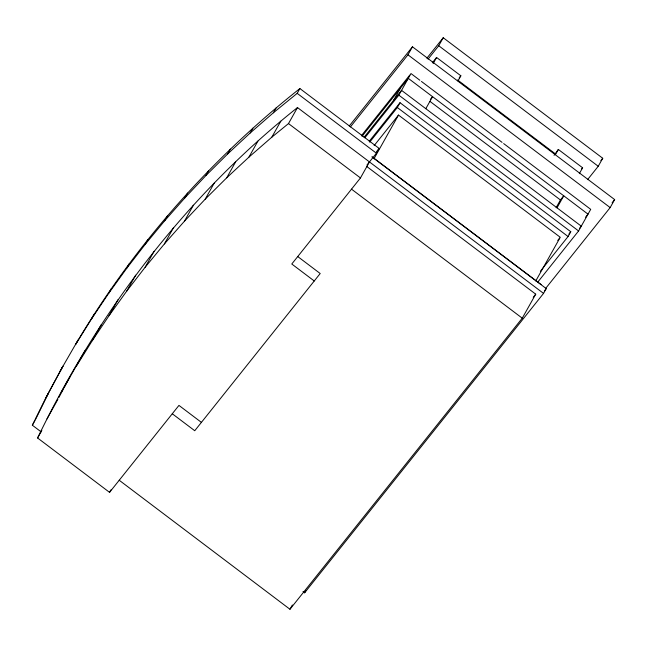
<?xml version="1.0" encoding="UTF-8"?>
<svg xmlns="http://www.w3.org/2000/svg" width="647" height="647" viewBox="0 0 647 647"><rect width="100%" height="100%" fill="white"/><g stroke="black" fill="none" stroke-linecap="round" stroke-linejoin="round"><path stroke-width="0.97" d="M41.149 431.873L32.35 425.225L45.808 397.921L62.88 366.267L45.808 397.921M35.48 419.539L48.509 393.125M201.411 422.378L178.952 405.402L109.553 492.359L37.591 437.979C98.878 310.714 186.676 195.677 297.483 107.564L543.545 293.398L304.608 592.806L302.998 591.584M57.882 399.345L47.005 418.892M58.828 397.573L63.082 389.615M64.029 387.844L70.183 376.352M299.893 88.55C210.372 159.356 133.444 246.321 75.448 344.689L91.599 318.809L108.607 293.455L126.456 268.667L145.138 244.453L164.621 220.845L184.888 197.869L205.916 175.555L227.687 153.929L250.171 132.999L273.349 112.796L297.191 93.346L299.893 88.55L379.11 148.406L376.417 153.21L366.954 165.058M91.599 318.809L94.292 314.005M32.35 425.225L35.043 420.421M108.607 293.455L111.3 288.659M126.456 268.667L129.157 263.863M61.198 392.357L85.267 350.286M145.138 244.453L147.831 239.649M37.591 437.979L41.845 430.392M76.289 366.291L92.238 340.726L101.223 324.713M92.238 340.726L109.044 315.671L118.029 299.666M164.621 220.845L167.314 216.041M109.044 315.671L126.683 291.174L135.668 275.161M126.683 291.174L145.138 267.251L154.123 251.238M184.888 197.869L187.581 193.073M145.138 267.251L164.395 243.927L173.372 227.914M205.916 175.555L208.609 170.759M164.395 243.927L184.419 221.234L193.396 205.22M227.687 153.929L230.381 149.125M184.419 221.234L205.196 199.179L214.181 183.174M250.171 132.999L252.864 128.195M205.196 199.179L226.701 177.812L235.686 161.799M273.349 112.796L276.043 108M226.701 177.812L248.917 157.132L257.902 141.119M248.917 157.132L271.821 137.172L280.806 121.167M271.821 137.172L288.497 123.577L297.483 107.564M109.553 492.359L110.969 489.828M350.399 126.933L407.958 54.809L412.454 46.802L614.65 199.583L610.161 207.59L545.963 288.028M393.586 100.334L400.323 88.324M364.803 137.819L398.851 95.158L410.982 73.54L419.846 80.244M369.663 142.178L397.331 107.515L400.024 102.711L570.775 231.723L568.074 236.527L540.374 271.239M314.248 280.984L291.781 264.008L360.46 177.949L369.445 161.944M374.006 158.725L398.503 115.069L560.262 237.287L535.765 280.952M428.055 59.12L438.731 45.743L443.227 37.736L602.737 158.264L598.24 166.271L587.565 179.648M433.288 63.333L436.588 57.454L460.85 75.788L457.963 80.932M425.815 108.688L432.552 96.678L430.336 99.452M119.218 480.252L289.961 609.264L292.363 604.977M304.608 592.806L305.958 590.404M554.075 155.337L558.353 149.457L582.615 167.791L579.316 173.679M555.466 154.609L558.353 149.457M556.105 207.695L560.431 199.972L563.755 195.815L557.018 207.824M289.961 609.264L522.258 318.178L535.732 294.159L366.598 166.36M543.545 293.398L546.238 288.594L372.154 157.051M537.608 282.31L578.588 230.963L590.711 209.345L503.665 143.577M60.179 371.071L78.141 339.885M349.267 125.987L412.454 46.802M361.802 135.166L409.721 75.125M361.997 136.355L408.289 78.344L588.018 214.149L585.567 217.222M426.891 58.206L443.227 37.736M364.051 137.334L401.544 90.354L581.281 226.159L579.445 228.456M369.219 141.313L400.024 102.711M432.301 62.824L436.588 57.454M374.144 145.591L398.503 115.069M376.603 151.544L379.11 148.406M459.192 77.866L460.85 75.788M581.394 169.328L582.615 167.791M600.853 160.618L602.737 158.264M557.746 240.449L559.631 238.08M568.883 234.085L570.775 231.723M533.217 297.313L535.732 294.159M612.135 202.737L614.65 199.583M544.353 290.964L546.238 288.594M438.731 45.743L598.24 166.271M457.534 79.945L555.037 153.622M407.958 54.809L610.161 207.59M421.456 81.457L502.056 142.356M430.037 101.442L560.431 199.972M398.851 95.158L578.588 230.963M397.331 107.515L568.074 236.527M297.191 93.346L376.417 153.21M371.993 156.76L541.127 284.551M288.497 123.577L360.46 177.949M351.515 189.159L522.258 318.178M297.733 256.552L320.2 273.527L194.747 430.732L172.28 413.757"/></g></svg>
